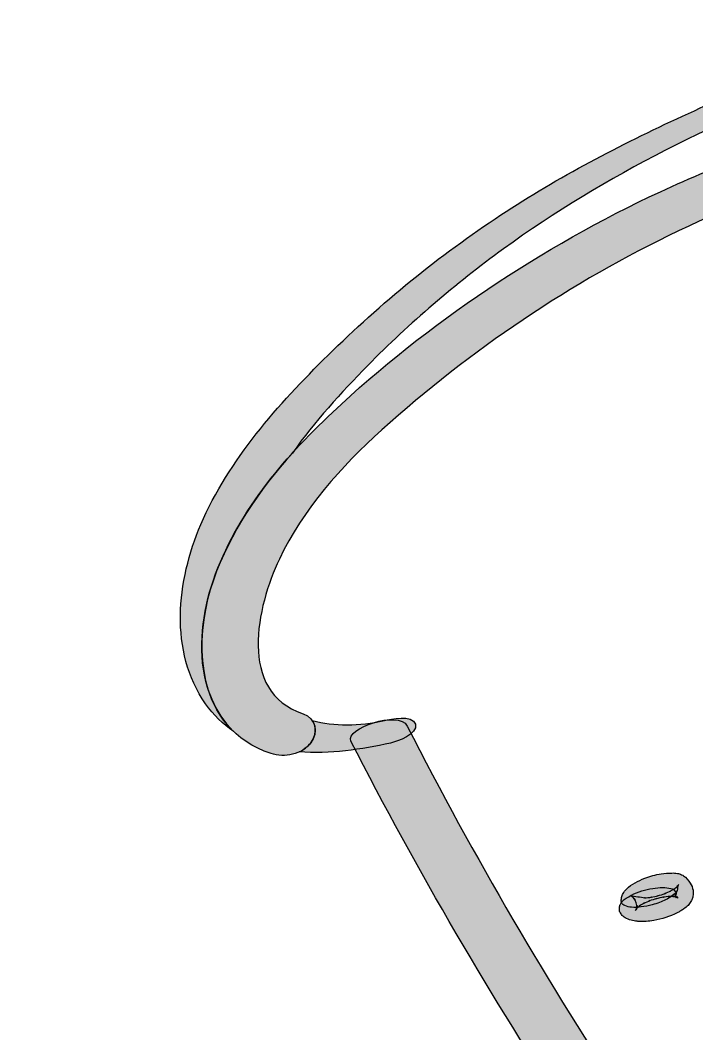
# Model space of a CAD drawing. Header units: millimetres. Extents: x -36 to 627, y -167 to 363.
# Drawn here: x 322.21 to 342.85, y 71.01 to 101.95 of the extents above; entities that cross this region are included whole.
import ezdxf

# ---------------------------------------------------------------- set-up
doc = ezdxf.new("R2010")
doc.units = ezdxf.units.MM
doc.header["$MEASUREMENT"] = 0
doc.layers.add('layer 1', color=7, linetype='Continuous')

msp = doc.modelspace()

# ---------------------------------------------------------------- hatches: boundary and pattern name
at = {"layer": 'layer 1', "true_color": 0x2b2a29}
h = msp.add_hatch(color=250, dxfattribs=at)
edge = h.paths.add_edge_path()
edge.add_spline(control_points=[(330.5179, 88.7412), (331.1933, 89.7022), (331.9978, 90.5791), (332.8149, 91.4116), (334.0919, 92.7129), (335.4809, 93.9022), (336.9567, 94.9728), (340.0422, 97.2115), (343.6383, 98.9968), (347.222, 100.2881), (348.0606, 100.5904), (348.931, 100.7977), (349.7915, 100.811), (349.7283, 101.0542), (349.7417, 101.3354), (349.8142, 101.615), (349.3136, 101.5674), (348.8147, 101.4796), (348.3256, 101.3639), (346.2692, 100.8774), (344.3306, 99.9052), (342.4216, 99.0258), (340.5031, 98.143), (338.6402, 97.1701), (336.875, 96.0078), (334.9801, 94.7609), (333.215, 93.3195), (331.6017, 91.7253), (330.0761, 90.2181), (328.576, 88.548), (327.721, 86.5543), (326.9883, 84.847), (326.7457, 82.6902), (327.8666, 81.0864), (328.1103, 80.7378), (328.3961, 80.4634), (328.7123, 80.25), (327.5541, 81.3673), (327.5625, 83.3144), (328.1043, 84.8615), (328.614, 86.3177), (329.491, 87.5991), (330.5179, 88.7412)], knot_values=[0, 0, 0, 0, 0.0714286, 0.0714286, 0.0714286, 0.1428571, 0.1428571, 0.1428571, 0.2142857, 0.2142857, 0.2142857, 0.2857143, 0.2857143, 0.2857143, 0.3571429, 0.3571429, 0.3571429, 0.4285714, 0.4285714, 0.4285714, 0.5, 0.5, 0.5, 0.5714286, 0.5714286, 0.5714286, 0.6428571, 0.6428571, 0.6428571, 0.7142857, 0.7142857, 0.7142857, 0.7857143, 0.7857143, 0.7857143, 0.8571429, 0.8571429, 0.8571429, 0.9285714, 0.9285714, 0.9285714, 1, 1, 1, 1], degree=3, periodic=1)
h = msp.add_hatch(color=250, dxfattribs=at)
edge = h.paths.add_edge_path()
edge.add_spline(control_points=[(330.8388, 80.7819), (328.8281, 81.4512), (329.4393, 84.0704), (330.1169, 85.4994), (330.8419, 87.0297), (331.9976, 88.3257), (333.2468, 89.4506), (335.9328, 91.8704), (339.0272, 93.9653), (342.2913, 95.5186), (343.9904, 96.327), (345.7633, 96.9757), (347.5971, 97.4006), (349.0991, 97.7478), (351.6365, 97.9194), (352.0591, 95.9033), (352.2408, 95.037), (351.7976, 94.1482), (351.8798, 93.2693), (351.9036, 93.0182), (351.962, 92.7807), (352.0468, 92.5554), (352.0666, 92.8508), (352.0861, 93.1461), (352.1049, 93.4413), (352.1977, 94.8893), (352.2746, 96.3391), (352.2866, 97.7907), (352.2881, 97.959), (352.2946, 98.1326), (352.298, 98.3082), (350.9211, 99.1726), (349.1061, 99.0581), (347.5332, 98.7202), (345.5372, 98.2911), (343.5903, 97.5797), (341.7423, 96.7189), (338.1312, 95.0364), (334.641, 92.7089), (331.7354, 89.9792), (330.2063, 88.543), (328.8068, 86.8682), (328.1043, 84.8615), (327.4214, 82.9116), (327.5854, 80.3263), (329.8649, 79.5676), (330.2756, 79.4309), (330.8028, 79.5369), (331.0774, 79.8925), (331.3176, 80.2037), (331.2396, 80.6487), (330.8388, 80.7819)], knot_values=[0, 0, 0, 0, 0.0588235, 0.0588235, 0.0588235, 0.1176471, 0.1176471, 0.1176471, 0.1764706, 0.1764706, 0.1764706, 0.2352941, 0.2352941, 0.2352941, 0.2941176, 0.2941176, 0.2941176, 0.3529412, 0.3529412, 0.3529412, 0.4117647, 0.4117647, 0.4117647, 0.4705882, 0.4705882, 0.4705882, 0.5294118, 0.5294118, 0.5294118, 0.5882353, 0.5882353, 0.5882353, 0.6470588, 0.6470588, 0.6470588, 0.7058824, 0.7058824, 0.7058824, 0.7647059, 0.7647059, 0.7647059, 0.8235294, 0.8235294, 0.8235294, 0.8823529, 0.8823529, 0.8823529, 0.9411765, 0.9411765, 0.9411765, 1, 1, 1, 1], degree=3, periodic=1)
h = msp.add_hatch(color=250, dxfattribs=at)
edge = h.paths.add_edge_path()
edge.add_spline(control_points=[(333.3215, 80.5751), (332.5529, 80.4057), (331.7935, 80.3921), (331.1227, 80.5756), (331.257, 80.3802), (331.2414, 80.1051), (331.0774, 79.8925), (330.9829, 79.7702), (330.8586, 79.6776), (330.7196, 79.6141), (331.6502, 79.5451), (332.6317, 79.6926), (333.506, 79.8851), (333.7101, 79.9301), (334.3534, 80.1532), (334.2712, 80.4597), (334.1865, 80.7752), (333.5025, 80.6153), (333.3215, 80.5751)], knot_values=[0, 0, 0, 0, 0.1666667, 0.1666667, 0.1666667, 0.3333333, 0.3333333, 0.3333333, 0.5, 0.5, 0.5, 0.6666667, 0.6666667, 0.6666667, 0.8333333, 0.8333333, 0.8333333, 1, 1, 1, 1], degree=3, periodic=1)
h = msp.add_hatch(color=250, dxfattribs=at)
edge = h.paths.add_edge_path()
edge.add_spline(control_points=[(358.4299, 72.2519), (358.0971, 72.0174), (357.7666, 71.7797), (357.4412, 71.5348), (354.8115, 69.5564), (352.5521, 67.1177), (349.8241, 65.2662), (348.3979, 64.2974), (346.0924, 62.718), (344.4549, 63.9655), (343.7259, 64.521), (343.2057, 65.3153), (342.682, 66.0549), (342.0429, 66.9585), (341.4168, 67.8711), (340.8031, 68.7925), (338.3178, 72.5289), (336.0577, 76.412), (334.0161, 80.407), (333.76, 80.9084), (332.1065, 80.3295), (332.3012, 79.9479), (334.3321, 75.9742), (336.5809, 72.117), (339.0461, 68.3966), (339.6065, 67.551), (340.177, 66.7118), (340.7593, 65.881), (341.341, 65.0501), (341.905, 64.1394), (342.6838, 63.4748), (344.1744, 62.2025), (346.0976, 62.6032), (347.7693, 63.2665), (351.313, 64.672), (354.022, 67.3823), (356.8667, 69.8186), (357.7933, 70.6125), (358.761, 71.3397), (359.7452, 72.0484), (359.3028, 72.0716), (358.8615, 72.1402), (358.4299, 72.2519)], knot_values=[0, 0, 0, 0, 0.0714286, 0.0714286, 0.0714286, 0.1428571, 0.1428571, 0.1428571, 0.2142857, 0.2142857, 0.2142857, 0.2857143, 0.2857143, 0.2857143, 0.3571429, 0.3571429, 0.3571429, 0.4285714, 0.4285714, 0.4285714, 0.5, 0.5, 0.5, 0.5714286, 0.5714286, 0.5714286, 0.6428571, 0.6428571, 0.6428571, 0.7142857, 0.7142857, 0.7142857, 0.7857143, 0.7857143, 0.7857143, 0.8571429, 0.8571429, 0.8571429, 0.9285714, 0.9285714, 0.9285714, 1, 1, 1, 1], degree=3, periodic=1)
h = msp.add_hatch(color=250, dxfattribs=at)
edge = h.paths.add_edge_path()
edge.add_spline(control_points=[(340.512, 74.9526), (340.5073, 74.94), (340.5038, 74.9276), (340.502, 74.9147), (340.4949, 74.8749), (340.4889, 74.8318), (340.4914, 74.7916), (340.4926, 74.7679), (340.4996, 74.7454), (340.5109, 74.7253), (340.5298, 74.6904), (340.5553, 74.6572), (340.5795, 74.627), (340.5879, 74.6169), (340.5966, 74.6069), (340.6061, 74.598), (340.6251, 74.5809), (340.6469, 74.5673), (340.6694, 74.5554), (340.7257, 74.5265), (340.7855, 74.494), (340.8475, 74.4786), (340.9079, 74.4631), (340.9706, 74.4542), (341.0322, 74.4453), (341.047, 74.4437), (341.0612, 74.4425), (341.076, 74.4418), (341.2345, 74.4365), (341.3855, 74.4418), (341.5428, 74.4708), (341.7884, 74.5158), (342.0311, 74.5862), (342.2547, 74.6993), (342.2868, 74.7157), (342.3205, 74.7377), (342.3483, 74.7537), (342.3755, 74.7696), (342.4146, 74.7897), (342.4441, 74.811), (342.4488, 74.8147), (342.4537, 74.8182), (342.4584, 74.8223), (342.5022, 74.8573), (342.5495, 74.8922), (342.5892, 74.9325), (342.6234, 74.9679), (342.6489, 75.0128), (342.6761, 75.0531), (342.6868, 75.0692), (342.6969, 75.0856), (342.7051, 75.1034), (342.7206, 75.1366), (342.7288, 75.1715), (342.7335, 75.2076), (342.7412, 75.2696), (342.7489, 75.3319), (342.7395, 75.3939), (342.7283, 75.4703), (342.6974, 75.5426), (342.6555, 75.6058), (342.5979, 75.6922), (342.5359, 75.7781), (342.45, 75.8373), (342.43, 75.8502), (342.42, 75.8526), (342.3898, 75.8668), (342.3507, 75.8911), (342.3081, 75.9041), (342.2613, 75.9047), (342.2063, 75.9188), (342.1501, 75.9237), (342.0927, 75.9188), (341.9826, 75.9195), (341.8748, 75.9118), (341.7654, 75.8935), (341.6831, 75.8799), (341.5938, 75.8609), (341.5133, 75.839), (341.4293, 75.8165), (341.3452, 75.7917), (341.2642, 75.7596), (341.0601, 75.6786), (340.8683, 75.581), (340.7073, 75.4295), (340.6659, 75.3904), (340.6352, 75.3384), (340.6043, 75.2916), (340.5925, 75.2733), (340.5818, 75.2549), (340.5741, 75.2347), (340.5665, 75.2146), (340.5624, 75.1945), (340.5593, 75.1732), (340.5535, 75.1242), (340.5452, 75.0732), (340.5535, 75.0241), (340.5724, 74.9721), (340.6073, 74.9395), (340.6588, 74.9259), (340.7209, 74.891), (340.789, 74.8738), (340.8623, 74.8749), (340.9606, 74.8667), (341.0582, 74.8702), (341.1553, 74.885), (341.2696, 74.8946), (341.382, 74.9152), (341.4927, 74.9472), (341.5678, 74.9714), (341.643, 74.9957), (341.7174, 75.0194), (341.8441, 75.0655), (341.963, 75.1254), (342.0749, 75.1999), (342.0749, 75.1999), (342.1927, 75.2975), (342.1927, 75.2975), (342.25, 75.3478), (342.2755, 75.4094), (342.2678, 75.4833), (342.2648, 75.5035), (342.2636, 75.5229), (342.2655, 75.5431), (342.2624, 75.5129), (342.2596, 75.4833), (342.2566, 75.4532), (342.2619, 75.4964), (342.2772, 75.5353), (342.3015, 75.5716), (342.2791, 75.5395), (342.2566, 75.507), (342.2346, 75.4751), (342.2484, 75.4939), (342.2631, 75.5105), (342.2802, 75.526), (342.2802, 75.526), (342.1631, 75.4277), (342.1631, 75.4277), (342.1744, 75.4372), (342.1856, 75.4454), (342.1974, 75.4526), (342.1442, 75.4213), (342.0903, 75.3899), (342.037, 75.3585), (342.0466, 75.3637), (342.0566, 75.3691), (342.0672, 75.3738), (342.0014, 75.3448), (341.9358, 75.3164), (341.8708, 75.2881), (341.8761, 75.2898), (341.8813, 75.2923), (341.8867, 75.294), (341.8116, 75.2696), (341.7364, 75.246), (341.6613, 75.2218), (341.6695, 75.2242), (341.6779, 75.2265), (341.6861, 75.2284), (341.6092, 75.2118), (341.5323, 75.1952), (341.4553, 75.1781), (341.4606, 75.1792), (341.4665, 75.1804), (341.4719, 75.1809), (341.4009, 75.1732), (341.3298, 75.165), (341.2588, 75.1573), (341.2647, 75.1579), (341.2701, 75.1584), (341.2759, 75.1584), (341.128, 75.1844), (340.9807, 75.2099), (340.8328, 75.2359), (340.8901, 75.1963), (340.9399, 75.1479), (340.9807, 75.0917), (340.9629, 75.1158), (340.9458, 75.1401), (340.928, 75.1645), (340.9943, 75.0709), (341.0369, 74.9578), (341.028, 74.8419), (341.031, 74.8714), (341.0334, 74.9016), (341.0364, 74.9313), (341.0304, 74.8738), (341.0114, 74.8206), (340.9789, 74.7733), (341.0008, 74.8052), (341.0233, 74.8372), (341.0458, 74.8691), (341.0357, 74.8561), (341.0245, 74.8436), (341.0121, 74.8323), (341.0512, 74.8655), (341.0902, 74.8981), (341.1298, 74.9306), (341.1204, 74.9229), (341.1104, 74.9159), (341.1003, 74.9093), (341.1535, 74.9407), (341.2073, 74.9727), (341.2607, 75.0039), (341.2523, 74.9987), (341.2434, 74.9945), (341.234, 74.9903), (341.2996, 75.0189), (341.3653, 75.0472), (341.4304, 75.0762), (341.4234, 75.0732), (341.4157, 75.0704), (341.408, 75.0678), (341.4831, 75.0917), (341.5578, 75.1158), (341.6329, 75.1395), (341.6252, 75.1371), (341.6175, 75.1354), (341.6092, 75.1336), (341.6861, 75.1502), (341.7636, 75.1673), (341.8406, 75.1839), (341.8322, 75.1821), (341.824, 75.1809), (341.8162, 75.1797), (341.8874, 75.1874), (341.9583, 75.1957), (342.0293, 75.2041), (342.0169, 75.2022), (342.0045, 75.2017), (341.992, 75.2017), (342.0541, 75.201), (342.1163, 75.2005), (342.1784, 75.1999), (342.1595, 75.2005), (342.1412, 75.2017), (342.1222, 75.2046), (342.1725, 75.1957), (342.2229, 75.1874), (342.2732, 75.1786), (342.2423, 75.1839), (342.2128, 75.1928), (342.1844, 75.2057), (342.2198, 75.1893), (342.2547, 75.1727), (342.2903, 75.1561), (342.25, 75.175), (342.2133, 75.201), (342.1861, 75.2371), (342.1861, 75.2371), (342.2388, 75.1638), (342.2388, 75.1638), (342.2151, 75.1975), (342.2032, 75.2347), (342.2069, 75.2757), (342.2039, 75.246), (342.2009, 75.2158), (342.198, 75.1863), (342.1997, 75.2022), (342.2039, 75.2176), (342.2093, 75.2331), (342.2341, 75.2827), (342.2282, 75.3253), (342.192, 75.359), (342.1655, 75.4087), (342.121, 75.4377), (342.0595, 75.4454), (341.9796, 75.4679), (341.8979, 75.4768), (341.8157, 75.4726), (341.7127, 75.4768), (341.6109, 75.4691), (341.5091, 75.449), (341.2867, 75.4087), (341.057, 75.349), (340.8571, 75.2413), (340.8032, 75.2099), (340.7499, 75.1781), (340.696, 75.1467), (340.6167, 75.098), (340.5558, 75.0336), (340.512, 74.9526)], knot_values=[0, 0, 0, 0, 0.0106383, 0.0106383, 0.0106383, 0.0212766, 0.0212766, 0.0212766, 0.0319149, 0.0319149, 0.0319149, 0.0425532, 0.0425532, 0.0425532, 0.0531915, 0.0531915, 0.0531915, 0.0638298, 0.0638298, 0.0638298, 0.0744681, 0.0744681, 0.0744681, 0.0851064, 0.0851064, 0.0851064, 0.0957447, 0.0957447, 0.0957447, 0.106383, 0.106383, 0.106383, 0.1170213, 0.1170213, 0.1170213, 0.1276596, 0.1276596, 0.1276596, 0.1382979, 0.1382979, 0.1382979, 0.1489362, 0.1489362, 0.1489362, 0.1595745, 0.1595745, 0.1595745, 0.1702128, 0.1702128, 0.1702128, 0.1808511, 0.1808511, 0.1808511, 0.1914894, 0.1914894, 0.1914894, 0.2021277, 0.2021277, 0.2021277, 0.212766, 0.212766, 0.212766, 0.2234043, 0.2234043, 0.2234043, 0.2340426, 0.2340426, 0.2340426, 0.2446809, 0.2446809, 0.2446809, 0.2553191, 0.2553191, 0.2553191, 0.2659574, 0.2659574, 0.2659574, 0.2765957, 0.2765957, 0.2765957, 0.287234, 0.287234, 0.287234, 0.2978723, 0.2978723, 0.2978723, 0.3085106, 0.3085106, 0.3085106, 0.3191489, 0.3191489, 0.3191489, 0.3297872, 0.3297872, 0.3297872, 0.3404255, 0.3404255, 0.3404255, 0.3510638, 0.3510638, 0.3510638, 0.3617021, 0.3617021, 0.3617021, 0.3723404, 0.3723404, 0.3723404, 0.3829787, 0.3829787, 0.3829787, 0.393617, 0.393617, 0.393617, 0.4042553, 0.4042553, 0.4042553, 0.4148936, 0.4148936, 0.4148936, 0.4255319, 0.4255319, 0.4255319, 0.4361702, 0.4361702, 0.4361702, 0.4468085, 0.4468085, 0.4468085, 0.4574468, 0.4574468, 0.4574468, 0.4680851, 0.4680851, 0.4680851, 0.4787234, 0.4787234, 0.4787234, 0.4893617, 0.4893617, 0.4893617, 0.5, 0.5, 0.5, 0.5106383, 0.5106383, 0.5106383, 0.5212766, 0.5212766, 0.5212766, 0.5319149, 0.5319149, 0.5319149, 0.5425532, 0.5425532, 0.5425532, 0.5531915, 0.5531915, 0.5531915, 0.5638298, 0.5638298, 0.5638298, 0.5744681, 0.5744681, 0.5744681, 0.5851064, 0.5851064, 0.5851064, 0.5957447, 0.5957447, 0.5957447, 0.606383, 0.606383, 0.606383, 0.6170213, 0.6170213, 0.6170213, 0.6276596, 0.6276596, 0.6276596, 0.6382979, 0.6382979, 0.6382979, 0.6489362, 0.6489362, 0.6489362, 0.6595745, 0.6595745, 0.6595745, 0.6702128, 0.6702128, 0.6702128, 0.6808511, 0.6808511, 0.6808511, 0.6914894, 0.6914894, 0.6914894, 0.7021277, 0.7021277, 0.7021277, 0.712766, 0.712766, 0.712766, 0.7234043, 0.7234043, 0.7234043, 0.7340426, 0.7340426, 0.7340426, 0.7446809, 0.7446809, 0.7446809, 0.7553191, 0.7553191, 0.7553191, 0.7659574, 0.7659574, 0.7659574, 0.7765957, 0.7765957, 0.7765957, 0.787234, 0.787234, 0.787234, 0.7978723, 0.7978723, 0.7978723, 0.8085106, 0.8085106, 0.8085106, 0.8191489, 0.8191489, 0.8191489, 0.8297872, 0.8297872, 0.8297872, 0.8404255, 0.8404255, 0.8404255, 0.8510638, 0.8510638, 0.8510638, 0.8617021, 0.8617021, 0.8617021, 0.8723404, 0.8723404, 0.8723404, 0.8829787, 0.8829787, 0.8829787, 0.893617, 0.893617, 0.893617, 0.9042553, 0.9042553, 0.9042553, 0.9148936, 0.9148936, 0.9148936, 0.9255319, 0.9255319, 0.9255319, 0.9361702, 0.9361702, 0.9361702, 0.9468085, 0.9468085, 0.9468085, 0.9574468, 0.9574468, 0.9574468, 0.9680851, 0.9680851, 0.9680851, 0.9787234, 0.9787234, 0.9787234, 0.9893617, 0.9893617, 0.9893617, 1, 1, 1, 1], degree=3, periodic=1)

# ---------------------------------------------------------------- linework, layer by layer
at = {"layer": 'layer 1', "color": 250, "lineweight": 25}
msp.add_open_spline([(524.7262, 31.4324), (524.7262, 31.4324), (527.7263, 31.4324), (527.7263, 31.4324), (527.7263, 31.4324), (527.7262, 53.5324), (527.7262, 53.5324), (527.7262, 53.5324), (524.7262, 53.5324), (524.7262, 53.5324), (524.7262, 53.5324), (524.7262, 73.5324), (524.7262, 73.5324), (524.7262, 73.5324), (527.7262, 73.5324), (527.7262, 73.5324), (527.7262, 73.5324), (527.7262, 95.5324), (527.7262, 95.5324), (527.7262, 95.5324), (524.7261, 95.5324), (524.7261, 95.5324), (524.7261, 95.5324), (524.7261, 111.5324), (524.7261, 111.5324), (524.7261, 111.5324), (527.7262, 111.5324), (527.7262, 111.5324), (527.7262, 111.5324), (527.7262, 116.5324), (527.7262, 116.5324), (527.7262, 138.5324), (509.7262, 156.5324), (487.7262, 156.5324), (487.7262, 156.5324), (474.726, 156.5323), (474.726, 156.5323), (474.726, 156.5323), (474.726, 153.5321), (474.726, 153.5321), (474.726, 153.5321), (454.7259, 153.5321), (454.7259, 153.5321), (454.7259, 153.5321), (454.7259, 156.5323), (454.7259, 156.5323), (454.7259, 156.5323), (434.7258, 156.5324), (434.7258, 156.5324), (434.7258, 156.5324), (434.7258, 153.5323), (434.7258, 153.5323), (434.7258, 153.5323), (414.7257, 153.5323), (414.7257, 153.5323), (414.7257, 153.5323), (414.7257, 156.5324), (414.7257, 156.5324), (414.7257, 156.5324), (390.7267, 156.5324), (390.7267, 156.5324), (390.7267, 156.5324), (390.7267, 153.5323), (390.7267, 153.5323), (390.7267, 153.5323), (370.7266, 153.5323), (370.7266, 153.5323), (370.7266, 153.5323), (370.7266, 156.5324), (370.7266, 156.5324), (370.7266, 156.5324), (350.7265, 156.5323), (350.7265, 156.5323), (350.7265, 156.5323), (350.7265, 153.5321), (350.7265, 153.5321), (350.7265, 153.5321), (330.7264, 153.5321), (330.7264, 153.5321), (330.7264, 153.5321), (330.7264, 156.5323), (330.7264, 156.5323), (330.7264, 156.5323), (317.7262, 156.5324), (317.7262, 156.5324), (295.7262, 156.5324), (277.7262, 138.5324), (277.7262, 116.5324), (277.7262, 116.5324), (277.726, 111.5324), (277.726, 111.5324), (277.726, 111.5324), (280.726, 111.5324), (280.726, 111.5324), (280.726, 111.5324), (280.726, 95.5324), (280.726, 95.5324), (280.726, 95.5324), (277.726, 95.5324), (277.726, 95.5324), (277.726, 95.5324), (277.7261, 73.5326), (277.7261, 73.5326), (277.7261, 73.5326), (280.7262, 73.5326), (280.7262, 73.5326), (280.7262, 73.5326), (280.7262, 53.5325), (280.7262, 53.5325), (280.7262, 53.5325), (277.7261, 53.5325), (277.7261, 53.5325), (277.7261, 53.5325), (277.977, 31.5494), (277.977, 31.5494), (277.977, 31.5494), (280.6398, 31.5634), (280.6398, 31.5634)], degree=3, knots=[0, 0, 0, 0, 0.025641, 0.025641, 0.025641, 0.0512821, 0.0512821, 0.0512821, 0.0769231, 0.0769231, 0.0769231, 0.1025641, 0.1025641, 0.1025641, 0.1282051, 0.1282051, 0.1282051, 0.1538462, 0.1538462, 0.1538462, 0.1794872, 0.1794872, 0.1794872, 0.2051282, 0.2051282, 0.2051282, 0.2307692, 0.2307692, 0.2307692, 0.2564103, 0.2564103, 0.2564103, 0.2820513, 0.2820513, 0.2820513, 0.3076923, 0.3076923, 0.3076923, 0.3333333, 0.3333333, 0.3333333, 0.3589744, 0.3589744, 0.3589744, 0.3846154, 0.3846154, 0.3846154, 0.4102564, 0.4102564, 0.4102564, 0.4358974, 0.4358974, 0.4358974, 0.4615385, 0.4615385, 0.4615385, 0.4871795, 0.4871795, 0.4871795, 0.5128205, 0.5128205, 0.5128205, 0.5384615, 0.5384615, 0.5384615, 0.5641026, 0.5641026, 0.5641026, 0.5897436, 0.5897436, 0.5897436, 0.6153846, 0.6153846, 0.6153846, 0.6410256, 0.6410256, 0.6410256, 0.6666667, 0.6666667, 0.6666667, 0.6923077, 0.6923077, 0.6923077, 0.7179487, 0.7179487, 0.7179487, 0.7435897, 0.7435897, 0.7435897, 0.7692308, 0.7692308, 0.7692308, 0.7948718, 0.7948718, 0.7948718, 0.8205128, 0.8205128, 0.8205128, 0.8461538, 0.8461538, 0.8461538, 0.8717949, 0.8717949, 0.8717949, 0.8974359, 0.8974359, 0.8974359, 0.9230769, 0.9230769, 0.9230769, 0.9487179, 0.9487179, 0.9487179, 0.974359, 0.974359, 0.974359, 1, 1, 1, 1], dxfattribs=at)
at = {"layer": 'layer 1', "color": 250}
for points, knots in [([(330.5179, 88.7412), (331.1933, 89.7022), (331.9978, 90.5791), (332.8149, 91.4116), (334.0919, 92.7129), (335.4809, 93.9022), (336.9567, 94.9728), (340.0422, 97.2115), (343.6383, 98.9968), (347.222, 100.2881), (348.0606, 100.5904), (348.931, 100.7977), (349.7915, 100.811), (349.7283, 101.0542), (349.7417, 101.3354), (349.8142, 101.615), (349.3136, 101.5674), (348.8147, 101.4796), (348.3256, 101.3639), (346.2692, 100.8774), (344.3306, 99.9052), (342.4216, 99.0258), (340.5031, 98.143), (338.6402, 97.1701), (336.875, 96.0078), (334.9801, 94.7609), (333.215, 93.3195), (331.6017, 91.7253), (330.0761, 90.2181), (328.576, 88.548), (327.721, 86.5543), (326.9883, 84.847), (326.7457, 82.6902), (327.8666, 81.0864), (328.1103, 80.7378), (328.3961, 80.4634), (328.7123, 80.25), (327.5541, 81.3673), (327.5625, 83.3144), (328.1043, 84.8615), (328.614, 86.3177), (329.491, 87.5991), (330.5179, 88.7412)], [0, 0, 0, 0, 0.0714286, 0.0714286, 0.0714286, 0.1428571, 0.1428571, 0.1428571, 0.2142857, 0.2142857, 0.2142857, 0.2857143, 0.2857143, 0.2857143, 0.3571429, 0.3571429, 0.3571429, 0.4285714, 0.4285714, 0.4285714, 0.5, 0.5, 0.5, 0.5714286, 0.5714286, 0.5714286, 0.6428571, 0.6428571, 0.6428571, 0.7142857, 0.7142857, 0.7142857, 0.7857143, 0.7857143, 0.7857143, 0.8571429, 0.8571429, 0.8571429, 0.9285714, 0.9285714, 0.9285714, 1, 1, 1, 1]), ([(330.8388, 80.7819), (328.8281, 81.4512), (329.4393, 84.0704), (330.1169, 85.4994), (330.8419, 87.0297), (331.9976, 88.3257), (333.2468, 89.4506), (335.9328, 91.8704), (339.0272, 93.9653), (342.2913, 95.5186), (343.9904, 96.327), (345.7633, 96.9757), (347.5971, 97.4006), (349.0991, 97.7478), (351.6365, 97.9194), (352.0591, 95.9033), (352.2408, 95.037), (351.7976, 94.1482), (351.8798, 93.2693), (351.9036, 93.0182), (351.962, 92.7807), (352.0468, 92.5554), (352.0666, 92.8508), (352.0861, 93.1461), (352.1049, 93.4413), (352.1977, 94.8893), (352.2746, 96.3391), (352.2866, 97.7907), (352.2881, 97.959), (352.2946, 98.1326), (352.298, 98.3082), (350.9211, 99.1726), (349.1061, 99.0581), (347.5332, 98.7202), (345.5372, 98.2911), (343.5903, 97.5797), (341.7423, 96.7189), (338.1312, 95.0364), (334.641, 92.7089), (331.7354, 89.9792), (330.2063, 88.543), (328.8068, 86.8682), (328.1043, 84.8615), (327.4214, 82.9116), (327.5854, 80.3263), (329.8649, 79.5676), (330.2756, 79.4309), (330.8028, 79.5369), (331.0774, 79.8925), (331.3176, 80.2037), (331.2396, 80.6487), (330.8388, 80.7819)], [0, 0, 0, 0, 0.0588235, 0.0588235, 0.0588235, 0.1176471, 0.1176471, 0.1176471, 0.1764706, 0.1764706, 0.1764706, 0.2352941, 0.2352941, 0.2352941, 0.2941176, 0.2941176, 0.2941176, 0.3529412, 0.3529412, 0.3529412, 0.4117647, 0.4117647, 0.4117647, 0.4705882, 0.4705882, 0.4705882, 0.5294118, 0.5294118, 0.5294118, 0.5882353, 0.5882353, 0.5882353, 0.6470588, 0.6470588, 0.6470588, 0.7058824, 0.7058824, 0.7058824, 0.7647059, 0.7647059, 0.7647059, 0.8235294, 0.8235294, 0.8235294, 0.8823529, 0.8823529, 0.8823529, 0.9411765, 0.9411765, 0.9411765, 1, 1, 1, 1]), ([(333.3215, 80.5751), (332.5529, 80.4057), (331.7935, 80.3921), (331.1227, 80.5756), (331.257, 80.3802), (331.2414, 80.1051), (331.0774, 79.8925), (330.9829, 79.7702), (330.8586, 79.6776), (330.7196, 79.6141), (331.6502, 79.5451), (332.6317, 79.6926), (333.506, 79.8851), (333.7101, 79.9301), (334.3534, 80.1532), (334.2712, 80.4597), (334.1865, 80.7752), (333.5025, 80.6153), (333.3215, 80.5751)], [0, 0, 0, 0, 0.1666667, 0.1666667, 0.1666667, 0.3333333, 0.3333333, 0.3333333, 0.5, 0.5, 0.5, 0.6666667, 0.6666667, 0.6666667, 0.8333333, 0.8333333, 0.8333333, 1, 1, 1, 1]), ([(358.4299, 72.2519), (358.0971, 72.0174), (357.7666, 71.7797), (357.4412, 71.5348), (354.8115, 69.5564), (352.5521, 67.1177), (349.8241, 65.2662), (348.3979, 64.2974), (346.0924, 62.718), (344.4549, 63.9655), (343.7259, 64.521), (343.2057, 65.3153), (342.682, 66.0549), (342.0429, 66.9585), (341.4168, 67.8711), (340.8031, 68.7925), (338.3178, 72.5289), (336.0577, 76.412), (334.0161, 80.407), (333.76, 80.9084), (332.1065, 80.3295), (332.3012, 79.9479), (334.3321, 75.9742), (336.5809, 72.117), (339.0461, 68.3966), (339.6065, 67.551), (340.177, 66.7118), (340.7593, 65.881), (341.341, 65.0501), (341.905, 64.1394), (342.6838, 63.4748), (344.1744, 62.2025), (346.0976, 62.6032), (347.7693, 63.2665), (351.313, 64.672), (354.022, 67.3823), (356.8667, 69.8186), (357.7933, 70.6125), (358.761, 71.3397), (359.7452, 72.0484), (359.3028, 72.0716), (358.8615, 72.1402), (358.4299, 72.2519)], [0, 0, 0, 0, 0.0714286, 0.0714286, 0.0714286, 0.1428571, 0.1428571, 0.1428571, 0.2142857, 0.2142857, 0.2142857, 0.2857143, 0.2857143, 0.2857143, 0.3571429, 0.3571429, 0.3571429, 0.4285714, 0.4285714, 0.4285714, 0.5, 0.5, 0.5, 0.5714286, 0.5714286, 0.5714286, 0.6428571, 0.6428571, 0.6428571, 0.7142857, 0.7142857, 0.7142857, 0.7857143, 0.7857143, 0.7857143, 0.8571429, 0.8571429, 0.8571429, 0.9285714, 0.9285714, 0.9285714, 1, 1, 1, 1]), ([(340.512, 74.9526), (340.5073, 74.94), (340.5038, 74.9276), (340.502, 74.9147), (340.4949, 74.8749), (340.4889, 74.8318), (340.4914, 74.7916), (340.4926, 74.7679), (340.4996, 74.7454), (340.5109, 74.7253), (340.5298, 74.6904), (340.5553, 74.6572), (340.5795, 74.627), (340.5879, 74.6169), (340.5966, 74.6069), (340.6061, 74.598), (340.6251, 74.5809), (340.6469, 74.5673), (340.6694, 74.5554), (340.7257, 74.5265), (340.7855, 74.494), (340.8475, 74.4786), (340.9079, 74.4631), (340.9706, 74.4542), (341.0322, 74.4453), (341.047, 74.4437), (341.0612, 74.4425), (341.076, 74.4418), (341.2345, 74.4365), (341.3855, 74.4418), (341.5428, 74.4708), (341.7884, 74.5158), (342.0311, 74.5862), (342.2547, 74.6993), (342.2868, 74.7157), (342.3205, 74.7377), (342.3483, 74.7537), (342.3755, 74.7696), (342.4146, 74.7897), (342.4441, 74.811), (342.4488, 74.8147), (342.4537, 74.8182), (342.4584, 74.8223), (342.5022, 74.8573), (342.5495, 74.8922), (342.5892, 74.9325), (342.6234, 74.9679), (342.6489, 75.0128), (342.6761, 75.0531), (342.6868, 75.0692), (342.6969, 75.0856), (342.7051, 75.1034), (342.7206, 75.1366), (342.7288, 75.1715), (342.7335, 75.2076), (342.7412, 75.2696), (342.7489, 75.3319), (342.7395, 75.3939), (342.7283, 75.4703), (342.6974, 75.5426), (342.6555, 75.6058), (342.5979, 75.6922), (342.5359, 75.7781), (342.45, 75.8373), (342.43, 75.8502), (342.42, 75.8526), (342.3898, 75.8668), (342.3507, 75.8911), (342.3081, 75.9041), (342.2613, 75.9047), (342.2063, 75.9188), (342.1501, 75.9237), (342.0927, 75.9188), (341.9826, 75.9195), (341.8748, 75.9118), (341.7654, 75.8935), (341.6831, 75.8799), (341.5938, 75.8609), (341.5133, 75.839), (341.4293, 75.8165), (341.3452, 75.7917), (341.2642, 75.7596), (341.0601, 75.6786), (340.8683, 75.581), (340.7073, 75.4295), (340.6659, 75.3904), (340.6352, 75.3384), (340.6043, 75.2916), (340.5925, 75.2733), (340.5818, 75.2549), (340.5741, 75.2347), (340.5665, 75.2146), (340.5624, 75.1945), (340.5593, 75.1732), (340.5535, 75.1242), (340.5452, 75.0732), (340.5535, 75.0241), (340.5724, 74.9721), (340.6073, 74.9395), (340.6588, 74.9259), (340.7209, 74.891), (340.789, 74.8738), (340.8623, 74.8749), (340.9606, 74.8667), (341.0582, 74.8702), (341.1553, 74.885), (341.2696, 74.8946), (341.382, 74.9152), (341.4927, 74.9472), (341.5678, 74.9714), (341.643, 74.9957), (341.7174, 75.0194), (341.8441, 75.0655), (341.963, 75.1254), (342.0749, 75.1999), (342.0749, 75.1999), (342.1927, 75.2975), (342.1927, 75.2975), (342.25, 75.3478), (342.2755, 75.4094), (342.2678, 75.4833), (342.2648, 75.5035), (342.2636, 75.5229), (342.2655, 75.5431), (342.2624, 75.5129), (342.2596, 75.4833), (342.2566, 75.4532), (342.2619, 75.4964), (342.2772, 75.5353), (342.3015, 75.5716), (342.2791, 75.5395), (342.2566, 75.507), (342.2346, 75.4751), (342.2484, 75.4939), (342.2631, 75.5105), (342.2802, 75.526), (342.2802, 75.526), (342.1631, 75.4277), (342.1631, 75.4277), (342.1744, 75.4372), (342.1856, 75.4454), (342.1974, 75.4526), (342.1442, 75.4213), (342.0903, 75.3899), (342.037, 75.3585), (342.0466, 75.3637), (342.0566, 75.3691), (342.0672, 75.3738), (342.0014, 75.3448), (341.9358, 75.3164), (341.8708, 75.2881), (341.8761, 75.2898), (341.8813, 75.2923), (341.8867, 75.294), (341.8116, 75.2696), (341.7364, 75.246), (341.6613, 75.2218), (341.6695, 75.2242), (341.6779, 75.2265), (341.6861, 75.2284), (341.6092, 75.2118), (341.5323, 75.1952), (341.4553, 75.1781), (341.4606, 75.1792), (341.4665, 75.1804), (341.4719, 75.1809), (341.4009, 75.1732), (341.3298, 75.165), (341.2588, 75.1573), (341.2647, 75.1579), (341.2701, 75.1584), (341.2759, 75.1584), (341.128, 75.1844), (340.9807, 75.2099), (340.8328, 75.2359), (340.8901, 75.1963), (340.9399, 75.1479), (340.9807, 75.0917), (340.9629, 75.1158), (340.9458, 75.1401), (340.928, 75.1645), (340.9943, 75.0709), (341.0369, 74.9578), (341.028, 74.8419), (341.031, 74.8714), (341.0334, 74.9016), (341.0364, 74.9313), (341.0304, 74.8738), (341.0114, 74.8206), (340.9789, 74.7733), (341.0008, 74.8052), (341.0233, 74.8372), (341.0458, 74.8691), (341.0357, 74.8561), (341.0245, 74.8436), (341.0121, 74.8323), (341.0512, 74.8655), (341.0902, 74.8981), (341.1298, 74.9306), (341.1204, 74.9229), (341.1104, 74.9159), (341.1003, 74.9093), (341.1535, 74.9407), (341.2073, 74.9727), (341.2607, 75.0039), (341.2523, 74.9987), (341.2434, 74.9945), (341.234, 74.9903), (341.2996, 75.0189), (341.3653, 75.0472), (341.4304, 75.0762), (341.4234, 75.0732), (341.4157, 75.0704), (341.408, 75.0678), (341.4831, 75.0917), (341.5578, 75.1158), (341.6329, 75.1395), (341.6252, 75.1371), (341.6175, 75.1354), (341.6092, 75.1336), (341.6861, 75.1502), (341.7636, 75.1673), (341.8406, 75.1839), (341.8322, 75.1821), (341.824, 75.1809), (341.8162, 75.1797), (341.8874, 75.1874), (341.9583, 75.1957), (342.0293, 75.2041), (342.0169, 75.2022), (342.0045, 75.2017), (341.992, 75.2017), (342.0541, 75.201), (342.1163, 75.2005), (342.1784, 75.1999), (342.1595, 75.2005), (342.1412, 75.2017), (342.1222, 75.2046), (342.1725, 75.1957), (342.2229, 75.1874), (342.2732, 75.1786), (342.2423, 75.1839), (342.2128, 75.1928), (342.1844, 75.2057), (342.2198, 75.1893), (342.2547, 75.1727), (342.2903, 75.1561), (342.25, 75.175), (342.2133, 75.201), (342.1861, 75.2371), (342.1861, 75.2371), (342.2388, 75.1638), (342.2388, 75.1638), (342.2151, 75.1975), (342.2032, 75.2347), (342.2069, 75.2757), (342.2039, 75.246), (342.2009, 75.2158), (342.198, 75.1863), (342.1997, 75.2022), (342.2039, 75.2176), (342.2093, 75.2331), (342.2341, 75.2827), (342.2282, 75.3253), (342.192, 75.359), (342.1655, 75.4087), (342.121, 75.4377), (342.0595, 75.4454), (341.9796, 75.4679), (341.8979, 75.4768), (341.8157, 75.4726), (341.7127, 75.4768), (341.6109, 75.4691), (341.5091, 75.449), (341.2867, 75.4087), (341.057, 75.349), (340.8571, 75.2413), (340.8032, 75.2099), (340.7499, 75.1781), (340.696, 75.1467), (340.6167, 75.098), (340.5558, 75.0336), (340.512, 74.9526)], [0, 0, 0, 0, 0.0106383, 0.0106383, 0.0106383, 0.0212766, 0.0212766, 0.0212766, 0.0319149, 0.0319149, 0.0319149, 0.0425532, 0.0425532, 0.0425532, 0.0531915, 0.0531915, 0.0531915, 0.0638298, 0.0638298, 0.0638298, 0.0744681, 0.0744681, 0.0744681, 0.0851064, 0.0851064, 0.0851064, 0.0957447, 0.0957447, 0.0957447, 0.106383, 0.106383, 0.106383, 0.1170213, 0.1170213, 0.1170213, 0.1276596, 0.1276596, 0.1276596, 0.1382979, 0.1382979, 0.1382979, 0.1489362, 0.1489362, 0.1489362, 0.1595745, 0.1595745, 0.1595745, 0.1702128, 0.1702128, 0.1702128, 0.1808511, 0.1808511, 0.1808511, 0.1914894, 0.1914894, 0.1914894, 0.2021277, 0.2021277, 0.2021277, 0.212766, 0.212766, 0.212766, 0.2234043, 0.2234043, 0.2234043, 0.2340426, 0.2340426, 0.2340426, 0.2446809, 0.2446809, 0.2446809, 0.2553191, 0.2553191, 0.2553191, 0.2659574, 0.2659574, 0.2659574, 0.2765957, 0.2765957, 0.2765957, 0.287234, 0.287234, 0.287234, 0.2978723, 0.2978723, 0.2978723, 0.3085106, 0.3085106, 0.3085106, 0.3191489, 0.3191489, 0.3191489, 0.3297872, 0.3297872, 0.3297872, 0.3404255, 0.3404255, 0.3404255, 0.3510638, 0.3510638, 0.3510638, 0.3617021, 0.3617021, 0.3617021, 0.3723404, 0.3723404, 0.3723404, 0.3829787, 0.3829787, 0.3829787, 0.393617, 0.393617, 0.393617, 0.4042553, 0.4042553, 0.4042553, 0.4148936, 0.4148936, 0.4148936, 0.4255319, 0.4255319, 0.4255319, 0.4361702, 0.4361702, 0.4361702, 0.4468085, 0.4468085, 0.4468085, 0.4574468, 0.4574468, 0.4574468, 0.4680851, 0.4680851, 0.4680851, 0.4787234, 0.4787234, 0.4787234, 0.4893617, 0.4893617, 0.4893617, 0.5, 0.5, 0.5, 0.5106383, 0.5106383, 0.5106383, 0.5212766, 0.5212766, 0.5212766, 0.5319149, 0.5319149, 0.5319149, 0.5425532, 0.5425532, 0.5425532, 0.5531915, 0.5531915, 0.5531915, 0.5638298, 0.5638298, 0.5638298, 0.5744681, 0.5744681, 0.5744681, 0.5851064, 0.5851064, 0.5851064, 0.5957447, 0.5957447, 0.5957447, 0.606383, 0.606383, 0.606383, 0.6170213, 0.6170213, 0.6170213, 0.6276596, 0.6276596, 0.6276596, 0.6382979, 0.6382979, 0.6382979, 0.6489362, 0.6489362, 0.6489362, 0.6595745, 0.6595745, 0.6595745, 0.6702128, 0.6702128, 0.6702128, 0.6808511, 0.6808511, 0.6808511, 0.6914894, 0.6914894, 0.6914894, 0.7021277, 0.7021277, 0.7021277, 0.712766, 0.712766, 0.712766, 0.7234043, 0.7234043, 0.7234043, 0.7340426, 0.7340426, 0.7340426, 0.7446809, 0.7446809, 0.7446809, 0.7553191, 0.7553191, 0.7553191, 0.7659574, 0.7659574, 0.7659574, 0.7765957, 0.7765957, 0.7765957, 0.787234, 0.787234, 0.787234, 0.7978723, 0.7978723, 0.7978723, 0.8085106, 0.8085106, 0.8085106, 0.8191489, 0.8191489, 0.8191489, 0.8297872, 0.8297872, 0.8297872, 0.8404255, 0.8404255, 0.8404255, 0.8510638, 0.8510638, 0.8510638, 0.8617021, 0.8617021, 0.8617021, 0.8723404, 0.8723404, 0.8723404, 0.8829787, 0.8829787, 0.8829787, 0.893617, 0.893617, 0.893617, 0.9042553, 0.9042553, 0.9042553, 0.9148936, 0.9148936, 0.9148936, 0.9255319, 0.9255319, 0.9255319, 0.9361702, 0.9361702, 0.9361702, 0.9468085, 0.9468085, 0.9468085, 0.9574468, 0.9574468, 0.9574468, 0.9680851, 0.9680851, 0.9680851, 0.9787234, 0.9787234, 0.9787234, 0.9893617, 0.9893617, 0.9893617, 1, 1, 1, 1])]:
    msp.add_open_spline(points, degree=3, knots=knots, dxfattribs=at)

doc.saveas('drawing.dxf')
